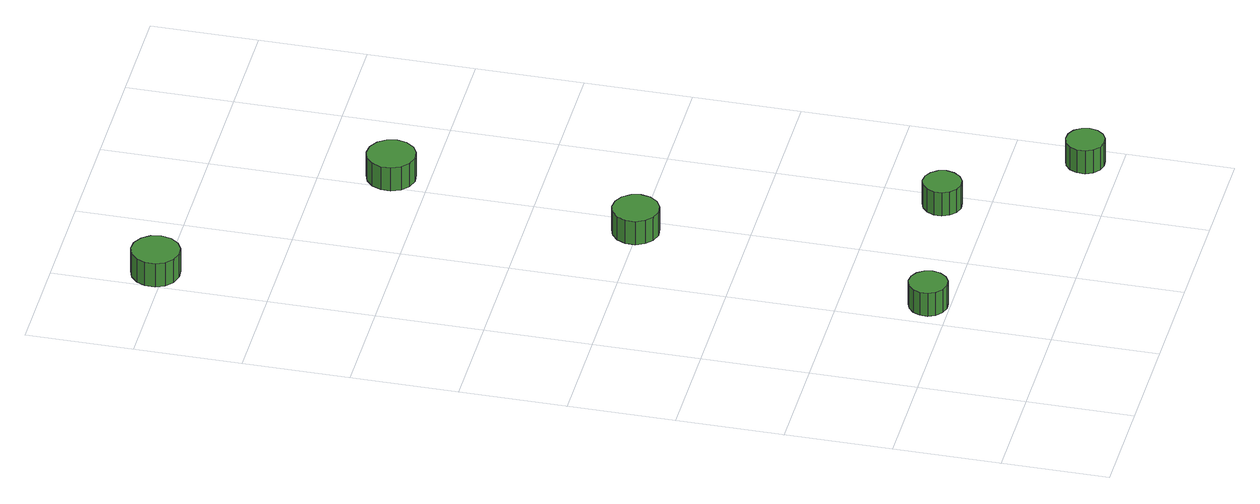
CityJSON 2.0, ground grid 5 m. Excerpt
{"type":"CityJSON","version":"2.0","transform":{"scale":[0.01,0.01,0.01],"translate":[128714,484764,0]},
"CityObjects":{
"tree1":{"type":"SolitaryVegetationObject","attributes":{"function":"something"},"geometry":[{"type":"MultiSurface","lod":"1","boundaries":[[[0,1,2,3,4,5,6,7,8,9,10,11,12,13,14]],[[15,16,17,18,19,20,21,22,23,24,25,26,27,28,29]],[[0,29,28,1]],[[1,28,27,2]],[[2,27,26,3]],[[3,26,25,4]],[[4,25,24,5]],[[5,24,23,6]],[[6,23,22,7]],[[7,22,21,8]],[[8,21,20,9]],[[9,20,19,10]],[[10,19,18,11]],[[11,18,17,12]],[[12,17,16,13]],[[13,16,15,14]],[[14,15,29,0]]]}]},
"tree2":{"type":"SolitaryVegetationObject","attributes":{"function":"something"},"geometry":[{"type":"MultiSurface","lod":"1","boundaries":[[[30,31,32,33,34,35,36,37,38,39,40,41,42,43,44]],[[45,46,47,48,49,50,51,52,53,54,55,56,57,58,59]],[[30,59,58,31]],[[31,58,57,32]],[[32,57,56,33]],[[33,56,55,34]],[[34,55,54,35]],[[35,54,53,36]],[[36,53,52,37]],[[37,52,51,38]],[[38,51,50,39]],[[39,50,49,40]],[[40,49,48,41]],[[41,48,47,42]],[[42,47,46,43]],[[43,46,45,44]],[[44,45,59,30]]]}]},
"tree3":{"type":"SolitaryVegetationObject","attributes":{"function":"something"},"geometry":[{"type":"MultiSurface","lod":"1","boundaries":[[[60,61,62,63,64,65,66,67,68,69,70,71,72,73,74]],[[75,76,77,78,79,80,81,82,83,84,85,86,87,88,89]],[[60,89,88,61]],[[61,88,87,62]],[[62,87,86,63]],[[63,86,85,64]],[[64,85,84,65]],[[65,84,83,66]],[[66,83,82,67]],[[67,82,81,68]],[[68,81,80,69]],[[69,80,79,70]],[[70,79,78,71]],[[71,78,77,72]],[[72,77,76,73]],[[73,76,75,74]],[[74,75,89,60]]]}]},
"tree4":{"type":"SolitaryVegetationObject","attributes":{"function":"something"},"geometry":[{"type":"MultiSurface","lod":"1","boundaries":[[[90,91,92,93,94,95,96,97,98,99,100,101,102,103,104]],[[105,106,107,108,109,110,111,112,113,114,115,116,117,118,119]],[[90,119,118,91]],[[91,118,117,92]],[[92,117,116,93]],[[93,116,115,94]],[[94,115,114,95]],[[95,114,113,96]],[[96,113,112,97]],[[97,112,111,98]],[[98,111,110,99]],[[99,110,109,100]],[[100,109,108,101]],[[101,108,107,102]],[[102,107,106,103]],[[103,106,105,104]],[[104,105,119,90]]]}]},
"tree5":{"type":"SolitaryVegetationObject","attributes":{"function":"something"},"geometry":[{"type":"MultiSurface","lod":"1","boundaries":[[[120,121,122,123,124,125,126,127,128,129,130,131,132,133,134]],[[135,136,137,138,139,140,141,142,143,144,145,146,147,148,149]],[[120,149,148,121]],[[121,148,147,122]],[[122,147,146,123]],[[123,146,145,124]],[[124,145,144,125]],[[125,144,143,126]],[[126,143,142,127]],[[127,142,141,128]],[[128,141,140,129]],[[129,140,139,130]],[[130,139,138,131]],[[131,138,137,132]],[[132,137,136,133]],[[133,136,135,134]],[[134,135,149,120]]]}]},
"tree6":{"type":"SolitaryVegetationObject","attributes":{"function":"something"},"geometry":[{"type":"MultiSurface","lod":"1","boundaries":[[[150,151,152,153,154,155,156,157,158,159,160,161,162,163,164]],[[165,166,167,168,169,170,171,172,173,174,175,176,177,178,179]],[[150,179,178,151]],[[151,178,177,152]],[[152,177,176,153]],[[153,176,175,154]],[[154,175,174,155]],[[155,174,173,156]],[[156,173,172,157]],[[157,172,171,158]],[[158,171,170,159]],[[159,170,169,160]],[[160,169,168,161]],[[161,168,167,162]],[[162,167,166,163]],[[163,166,165,164]],[[164,165,179,150]]]}]}
},
"vertices":[
[729,599,173],[721,636,173],[699,666,173],[667,685,173],[630,689,173],[594,677,173],[567,652,173],[551,618,173],[551,581,173],[567,547,173],[594,522,173],[630,510,173],[667,514,173],[699,533,173],[721,563,173],[721,563,48],[699,533,48],[667,514,48],[630,510,48],[594,522,48],[567,547,48],[551,581,48],[551,618,48],[567,652,48],[594,677,48],[630,689,48],[667,685,48],[699,666,48],[721,636,48],[729,599,48],
[225,4040,168],[216,4086,168],[188,4124,168],[147,4148,168],[101,4153,168],[56,4138,168],[21,4107,168],[2,4064,168],[2,4017,168],[21,3974,168],[56,3943,168],[101,3928,168],[147,3933,168],[188,3956,168],[216,3994,168],[216,3994,43],[188,3956,43],[147,3933,43],[101,3928,43],[56,3943,43],[21,3974,43],[2,4017,43],[2,4064,43],[21,4107,43],[56,4138,43],[101,4153,43],[147,4148,43],[188,4124,43],[216,4086,43],[225,4040,43],
[1021,2011,172],[1012,2055,172],[985,2092,172],[946,2114,172],[901,2119,172],[858,2105,172],[825,2075,172],[806,2034,172],[806,1988,172],[825,1947,172],[858,1917,172],[901,1903,172],[946,1908,172],[985,1930,172],[1012,1967,172],[1012,1967,47],[985,1930,47],[946,1908,47],[901,1903,47],[858,1917,47],[825,1947,47],[806,1988,47],[806,2034,47],[825,2075,47],[858,2105,47],[901,2119,47],[946,2114,47],[985,2092,47],[1012,2055,47],[1021,2011,47],
[1520,718,168],[1512,754,168],[1490,784,168],[1458,803,168],[1421,807,168],[1385,795,168],[1358,770,168],[1342,736,168],[1342,699,168],[1358,665,168],[1385,640,168],[1421,628,168],[1458,632,168],[1490,651,168],[1512,681,168],[1512,681,43],[1490,651,43],[1458,632,43],[1421,628,43],[1385,640,43],[1358,665,43],[1342,699,43],[1342,736,43],[1358,770,43],[1385,795,43],[1421,807,43],[1458,803,43],[1490,784,43],[1512,754,43],[1520,718,43],
[1960,159,189],[1952,195,189],[1930,226,189],[1898,244,189],[1861,248,189],[1825,237,189],[1798,212,189],[1782,178,189],[1782,140,189],[1798,106,189],[1825,81,189],[1861,70,189],[1898,74,189],[1930,92,189],[1952,122,189],[1952,122,64],[1930,92,64],[1898,74,64],[1861,70,64],[1825,81,64],[1798,106,64],[1782,140,64],[1782,178,64],[1798,212,64],[1825,237,64],[1861,248,64],[1898,244,64],[1930,226,64],[1952,195,64],[1960,159,64],
[1202,3178,167],[1192,3224,167],[1165,3262,167],[1124,3286,167],[1077,3291,167],[1033,3276,167],[998,3245,167],[979,3202,167],[979,3155,167],[998,3112,167],[1033,3081,167],[1077,3066,167],[1124,3071,167],[1165,3095,167],[1192,3133,167],[1192,3133,42],[1165,3095,42],[1124,3071,42],[1077,3066,42],[1033,3081,42],[998,3112,42],[979,3155,42],[979,3202,42],[998,3245,42],[1033,3276,42],[1077,3291,42],[1124,3286,42],[1165,3262,42],[1192,3224,42],[1202,3178,42]
]}
